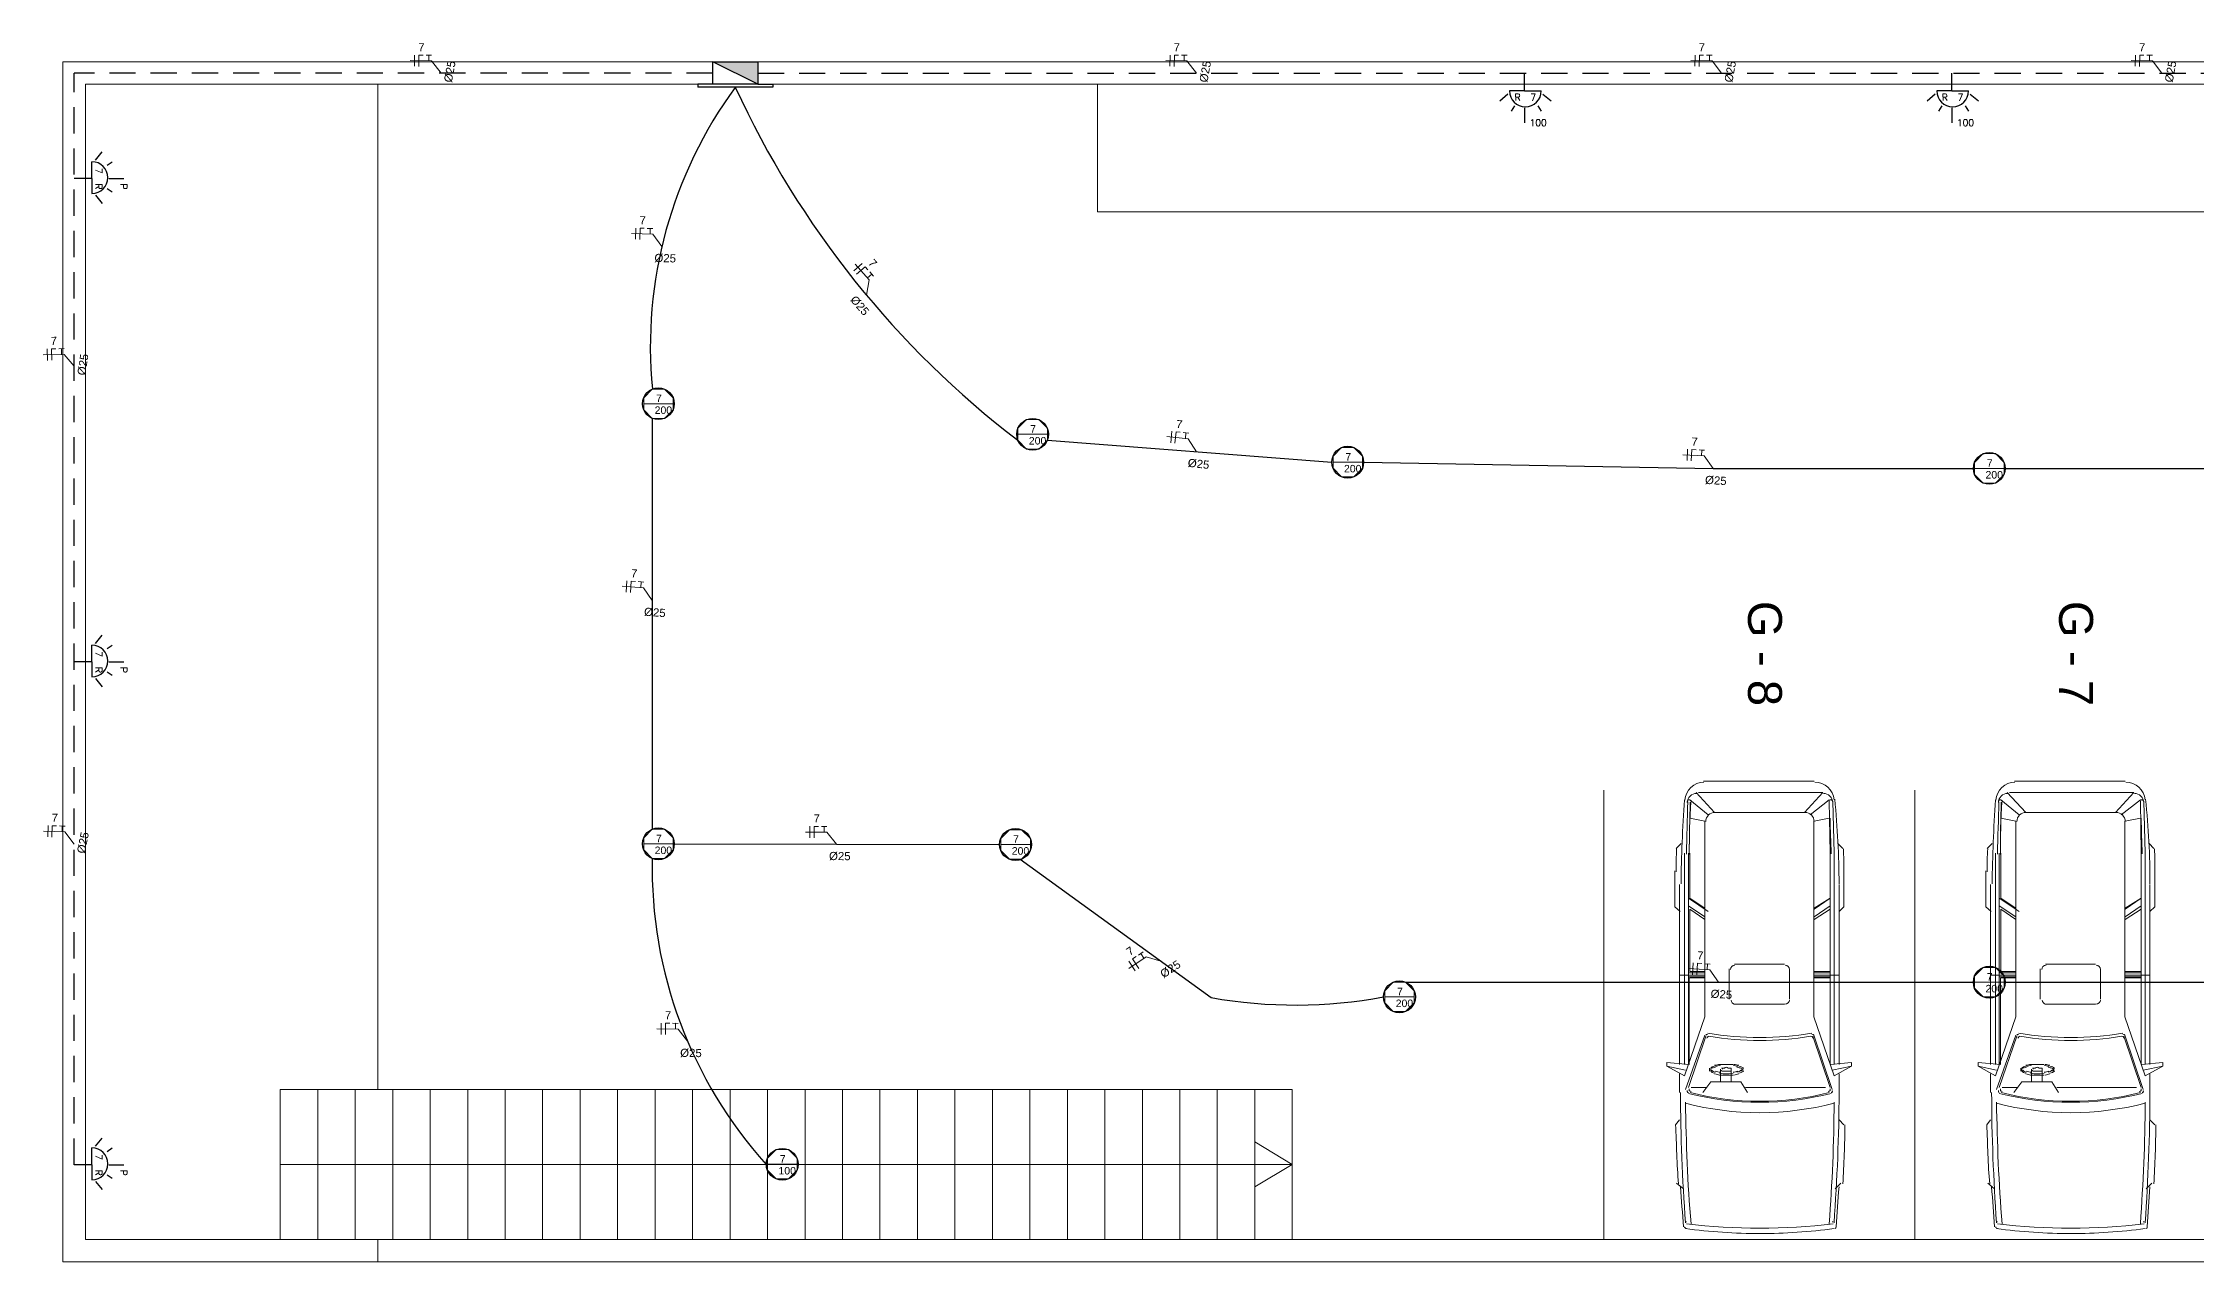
# Model space of a CAD drawing. Header units: millimetres. Extents: x 53 to 176, y -29 to 32.
# Drawn here: x 53.44 to 67.81, y -0.18 to 7.95 of the extents above; entities that cross this region are included whole.
import ezdxf

# ---------------------------------------------------------------- set-up
doc = ezdxf.new("R2010")
doc.units = ezdxf.units.MM
doc.linetypes.add('HIDDEN', pattern=[0.375, 0.25, -0.125])
doc.layers.get('0').update_dxf_attribs({"lineweight": 30})
for name, color, linetype in [('1 - Circuitos', 7, 'Continuous'), ('5 - Identificadores', 7, 'Continuous'), ('7 - Eletroduto', 6, 'Continuous'), ('8 - Pontos de luz', 5, 'Continuous'), ('Estacionamento', 30, 'Continuous'), ('Pontos de iluminação', 5, 'Continuous')]:
    doc.layers.add(name, color=color, linetype=linetype)
doc.layers.add('4 - Edificação', color=8, linetype='Continuous', lineweight=20)
doc.layers.add('6 - Legenda', color=70, linetype='Continuous', lineweight=25)
doc.styles.add('Arial0', font='arial.ttf', dxfattribs={"height": 3.14658})
doc.styles.add('ROMANS', font='ROMANS.SHX')
doc.styles.get("Standard").update_dxf_attribs({"font": 'arial.ttf'})

# ---------------------------------------------------------------- blocks, each defined once
blk = doc.blocks.new('Sensor')
at = {"color": 5, "linetype": 'Continuous', "lineweight": 15, "true_color": 0x000005}
blk.add_lwpolyline([(63.64, -14.157), (63.558, -14.157), (63.501, -14.215), (63.501, -14.295), (63.558, -14.353), (63.64, -14.353), (63.698, -14.295), (63.698, -14.215)], close=True, dxfattribs=at)
blk.add_lwpolyline([(63.698, -14.255), (63.501, -14.255), (63.501, -14.255)], dxfattribs=at)
at = {"layer": '8 - Pontos de luz'}
blk.add_circle((63.599, -14.255), 0.106, dxfattribs=at)
at = {"layer": '5 - Identificadores'}
for tag, p in [('N', (63.583, -14.244)), ('S', (63.574, -14.323))]:
    blk.add_attdef(tag, p, '', height=0.05, dxfattribs=at)

msp = doc.modelspace()

# ---------------------------------------------------------------- hatches: boundary and pattern name
at = {"layer": '7 - Eletroduto'}
h = msp.add_hatch(color=256, dxfattribs=at)
h.dxf.hatch_style = 1
h.paths.add_polyline_path([(58.206, 7.824), (57.906, 7.824), (58.206, 7.674)])

# ---------------------------------------------------------------- linework, layer by layer
at = {"layer": '1 - Circuitos', "color": 5, "linetype": 'Continuous', "lineweight": 15, "true_color": 0x000005}
for points in [[(56.093, 7.749), (56.03, 7.83), (55.888, 7.832)], [(61.132, 7.749), (61.068, 7.83), (60.927, 7.832)], [(64.634, 7.749), (64.571, 7.83), (64.429, 7.832)], [(67.571, 7.749), (67.508, 7.83), (67.366, 7.832)], [(57.567, 6.594), (57.505, 6.675), (57.363, 6.679)], [(58.931, 6.269), (58.949, 6.37), (58.856, 6.476)], [(53.646, 5.795), (53.58, 5.873), (53.439, 5.871)], [(61.132, 5.225), (61.076, 5.311), (60.935, 5.326)], [(64.578, 5.114), (64.519, 5.197), (64.377, 5.205)], [(57.502, 4.234), (57.443, 4.318), (57.302, 4.328)], [(53.646, 2.61), (53.584, 2.692), (53.442, 2.695)], [(58.73, 2.609), (58.667, 2.689), (58.525, 2.69)], [(60.895, 1.829), (60.797, 1.859), (60.68, 1.781)], [(64.615, 1.689), (64.556, 1.772), (64.415, 1.78)], [(57.738, 1.296), (57.675, 1.376), (57.533, 1.378)]]:
    msp.add_lwpolyline(points, dxfattribs=at)
at = {"layer": '1 - Circuitos', "color": 7, "linetype": 'Continuous', "lineweight": 15, "true_color": 0x000007}
for points in [[(55.916, 7.794), (55.917, 7.869), (55.917, 7.869)], [(55.974, 7.869), (55.946, 7.869), (55.945, 7.793)], [(55.993, 7.868), (56.03, 7.868), (56.012, 7.868), (56.012, 7.83)], [(60.955, 7.794), (60.956, 7.869), (60.956, 7.869)], [(61.012, 7.869), (60.985, 7.869), (60.984, 7.793)], [(61.032, 7.868), (61.069, 7.868), (61.051, 7.868), (61.05, 7.83)], [(64.457, 7.794), (64.458, 7.869), (64.458, 7.869)], [(64.515, 7.869), (64.487, 7.869), (64.486, 7.793)], [(64.534, 7.868), (64.571, 7.868), (64.553, 7.868), (64.553, 7.83)], [(67.394, 7.794), (67.395, 7.869), (67.395, 7.869)], [(67.452, 7.869), (67.424, 7.869), (67.423, 7.793)], [(67.471, 7.868), (67.508, 7.868), (67.49, 7.868), (67.49, 7.83)], [(57.391, 6.641), (57.393, 6.716), (57.393, 6.716)], [(57.449, 6.715), (57.421, 6.716), (57.419, 6.64)], [(57.468, 6.714), (57.506, 6.713), (57.488, 6.714), (57.487, 6.676)], [(58.846, 6.43), (58.903, 6.48), (58.903, 6.48)], [(58.94, 6.437), (58.922, 6.458), (58.865, 6.409)], [(58.953, 6.423), (58.977, 6.395), (58.966, 6.408), (58.937, 6.383)], [(53.468, 5.834), (53.467, 5.91), (53.467, 5.91)], [(53.523, 5.911), (53.495, 5.91), (53.497, 5.835)], [(53.543, 5.911), (53.58, 5.912), (53.562, 5.911), (53.562, 5.873)], [(60.96, 5.285), (60.968, 5.361), (60.968, 5.361)], [(61.024, 5.355), (60.996, 5.358), (60.988, 5.282)], [(61.043, 5.353), (61.08, 5.349), (61.062, 5.351), (61.058, 5.313)], [(64.404, 5.166), (64.408, 5.242), (64.408, 5.242)], [(64.465, 5.238), (64.437, 5.24), (64.432, 5.165)], [(64.484, 5.237), (64.521, 5.235), (64.503, 5.236), (64.501, 5.198)], [(57.328, 4.288), (57.333, 4.364), (57.333, 4.364)], [(57.39, 4.36), (57.362, 4.362), (57.357, 4.286)], [(57.409, 4.359), (57.446, 4.356), (57.428, 4.357), (57.425, 4.319)], [(53.47, 2.657), (53.472, 2.733), (53.472, 2.733)], [(53.528, 2.731), (53.5, 2.732), (53.498, 2.656)], [(53.548, 2.731), (53.585, 2.73), (53.567, 2.73), (53.566, 2.692)], [(58.553, 2.652), (58.554, 2.728), (58.554, 2.728)], [(58.61, 2.727), (58.583, 2.727), (58.582, 2.652)], [(58.63, 2.727), (58.667, 2.727), (58.649, 2.727), (58.649, 2.689)], [(60.745, 1.87), (60.776, 1.891), (60.761, 1.881), (60.782, 1.849)], [(60.724, 1.765), (60.682, 1.828), (60.682, 1.828)], [(60.729, 1.86), (60.706, 1.844), (60.748, 1.781)], [(64.441, 1.741), (64.445, 1.817), (64.445, 1.817)], [(64.502, 1.813), (64.474, 1.815), (64.47, 1.74)], [(64.521, 1.812), (64.558, 1.81), (64.54, 1.811), (64.538, 1.773)], [(57.561, 1.34), (57.562, 1.416), (57.562, 1.416)], [(57.619, 1.415), (57.591, 1.416), (57.59, 1.34)], [(57.638, 1.415), (57.675, 1.414), (57.657, 1.415), (57.657, 1.376)]]:
    msp.add_lwpolyline(points, dxfattribs=at)
at = {"layer": '4 - Edificação', "color": 252}
for p, q in [((55.671, 7.674), (53.721, 7.674)), ((53.721, -0.026), (53.721, 7.674)), ((69.021, 7.674), (53.721, 7.674)), ((66.171, 7.674), (53.721, 7.674)), ((77.571, 7.674), (57.621, 7.674)), ((80.421, 7.674), (60.471, 7.674)), ((53.721, -0.026), (55.021, -0.026))]:
    msp.add_line(p, q, dxfattribs=at)
at = {"layer": '4 - Edificação'}
for p, q in [((55.671, 7.674), (60.471, 7.674)), ((55.671, 7.674), (55.671, 0.974)), ((60.471, 6.824), (60.471, 7.674)), ((60.471, 6.824), (80.421, 6.824)), ((61.771, 0.974), (55.021, 0.974)), ((55.021, 0.974), (55.021, -0.026)), ((55.271, 0.974), (55.271, -0.026)), ((55.521, 0.974), (55.521, -0.026)), ((55.771, 0.974), (55.771, -0.026)), ((56.021, 0.974), (56.021, -0.026)), ((56.271, 0.974), (56.271, -0.026)), ((56.521, 0.974), (56.521, -0.026)), ((56.771, 0.974), (56.771, -0.026)), ((57.021, 0.974), (57.021, -0.026)), ((57.271, 0.974), (57.271, -0.026)), ((57.521, 0.974), (57.521, -0.026)), ((57.771, 0.974), (57.771, -0.026)), ((58.021, 0.974), (58.021, -0.026)), ((58.271, 0.974), (58.271, -0.026)), ((58.521, 0.974), (58.521, -0.026)), ((58.771, 0.974), (58.771, -0.026)), ((59.021, 0.974), (59.021, -0.026)), ((59.271, 0.974), (59.271, -0.026)), ((59.521, 0.974), (59.521, -0.026)), ((59.771, 0.974), (59.771, -0.026)), ((60.021, 0.974), (60.021, -0.026)), ((60.271, 0.974), (60.271, -0.026)), ((60.521, 0.974), (60.521, -0.026)), ((60.771, 0.974), (60.771, -0.026)), ((61.021, 0.974), (61.021, -0.026)), ((61.271, 0.974), (61.271, -0.026)), ((61.521, 0.974), (61.521, -0.026)), ((61.771, -0.026), (61.771, 0.974)), ((61.771, 0.474), (61.521, 0.624)), ((61.771, 0.474), (55.021, 0.474)), ((61.771, 0.474), (61.521, 0.324)), ((55.021, -0.026), (80.421, -0.026)), ((55.671, -0.176), (55.671, -0.026)), ((55.671, -0.176), (80.421, -0.176))]:
    msp.add_line(p, q, dxfattribs=at)
at = {"layer": '4 - Edificação', "color": 252}
msp.add_lwpolyline([(53.571, -0.176), (80.571, -0.176), (80.571, 7.824), (53.571, 7.824)], close=True, dxfattribs=at)
at = {"layer": '6 - Legenda', "color": 0}
for p, q in [((63.321, 7.63), (63.221, 7.63)), ((63.321, 7.63), (63.321, 7.674)), ((63.321, 7.63), (63.321, 7.674)), ((63.321, 7.63), (63.432, 7.63)), ((66.171, 7.63), (66.071, 7.63)), ((66.171, 7.63), (66.171, 7.674)), ((66.171, 7.63), (66.282, 7.63)), ((63.209, 7.608), (63.155, 7.562)), ((63.254, 7.53), (63.232, 7.496)), ((63.321, 7.518), (63.321, 7.418)), ((63.41, 7.53), (63.432, 7.496)), ((63.443, 7.608), (63.499, 7.563)), ((66.059, 7.608), (66.005, 7.562)), ((66.104, 7.53), (66.082, 7.496)), ((66.171, 7.518), (66.171, 7.418)), ((66.26, 7.53), (66.282, 7.496)), ((66.293, 7.608), (66.349, 7.563)), ((53.788, 7.169), (53.832, 7.224)), ((53.765, 7.046), (53.721, 7.046)), ((53.765, 7.046), (53.765, 7.157)), ((53.765, 7.046), (53.765, 6.946)), ((53.866, 7.135), (53.899, 7.157)), ((53.877, 7.046), (53.977, 7.046)), ((53.788, 6.935), (53.833, 6.88)), ((53.866, 6.979), (53.899, 6.957)), ((53.765, 3.824), (53.765, 3.936)), ((53.788, 3.947), (53.832, 4.003)), ((53.866, 3.913), (53.899, 3.936)), ((53.765, 3.824), (53.721, 3.824)), ((53.765, 3.824), (53.765, 3.724)), ((53.866, 3.758), (53.899, 3.735)), ((53.877, 3.824), (53.977, 3.824)), ((53.788, 3.713), (53.833, 3.658)), ((53.765, 0.472), (53.765, 0.584)), ((53.788, 0.595), (53.832, 0.65)), ((53.866, 0.561), (53.899, 0.584)), ((53.765, 0.472), (53.721, 0.472)), ((53.765, 0.472), (53.765, 0.372)), ((53.877, 0.472), (53.977, 0.472)), ((53.788, 0.361), (53.833, 0.306)), ((53.866, 0.405), (53.899, 0.383))]:
    msp.add_line(p, q, dxfattribs=at)
for centre, start, end in [((63.326, 7.63), 180, 0), ((66.176, 7.63), 180, 0), ((53.765, 7.052), 270, 90), ((53.765, 3.83), 270, 90), ((53.765, 0.478), 270, 90)]:
    msp.add_arc(centre, 0.106, start, end, dxfattribs=at)
at = {"layer": '7 - Eletroduto'}
for p, q in [((57.906, 7.674), (57.906, 7.824)), ((57.906, 7.824), (58.206, 7.824)), ((58.206, 7.674), (57.906, 7.824)), ((58.206, 7.824), (58.206, 7.674)), ((57.906, 7.674), (57.806, 7.674)), ((57.806, 7.674), (57.806, 7.654)), ((58.306, 7.654), (57.806, 7.654)), ((58.206, 7.674), (57.906, 7.674)), ((58.206, 7.674), (58.306, 7.674)), ((58.306, 7.674), (58.306, 7.654)), ((57.502, 5.447), (57.502, 2.709)), ((60.138, 5.302), (62.035, 5.155)), ((62.248, 5.156), (64.578, 5.114)), ((64.578, 5.114), (66.314, 5.114)), ((57.642, 2.611), (59.819, 2.607))]:
    msp.add_line(p, q, dxfattribs=at)
at = {"layer": '7 - Eletroduto', "linetype": 'HIDDEN', "ltscale": 0.7}
for p, q in [((53.646, 0.472), (53.646, 7.749)), ((57.906, 7.749), (53.646, 7.749)), ((58.206, 7.749), (77.571, 7.749)), ((63.321, 7.674), (63.321, 7.749)), ((66.171, 7.674), (66.171, 7.749)), ((53.721, 7.046), (53.646, 7.046)), ((53.721, 3.824), (53.646, 3.824)), ((53.721, 0.472), (53.646, 0.472))]:
    msp.add_line(p, q, dxfattribs=at)
at = {"layer": '7 - Eletroduto'}
for points in [[(66.527, 5.114), (70.314, 5.114)], [(62.527, 1.689), (66.314, 1.689)], [(66.527, 1.689), (70.314, 1.689)]]:
    msp.add_lwpolyline(points, dxfattribs=at)
msp.add_lwpolyline([(59.957, 2.509), (61.23, 1.586, 0.090406), (62.38, 1.591, -1.615762)], format="xyb", dxfattribs=at)
for centre, radius, start, end in [((60.409, 5.925), 2.92, 143.6933, 185.5417), ((63.73, 10.268), 6.247, 204.7297, 232.6515), ((60.457, 2.454), 2.956, 178.8692, 222.0619)]:
    msp.add_arc(centre, radius, start, end, dxfattribs=at)
at = {"layer": 'Estacionamento', "linetype": 'Continuous', "lineweight": 20}
for points in [[(65.252, 3.028), (64.513, 3.028), (64.513, 3.028)], [(67.327, 3.028), (66.588, 3.028), (66.588, 3.028)], [(64.546, 2.804), (64.422, 2.905), (64.422, 2.905)], [(64.588, 2.821), (64.465, 2.954), (64.465, 2.954)], [(65.311, 2.954), (64.481, 2.954), (64.481, 2.954)], [(65.188, 2.821), (65.311, 2.954), (65.311, 2.954)], [(65.226, 2.804), (65.353, 2.905), (65.353, 2.905)], [(65.359, 2.548), (65.353, 2.895), (65.353, 2.895)], [(65.385, 2.548), (65.376, 2.895), (65.376, 2.895)], [(66.62, 2.804), (66.497, 2.905), (66.497, 2.905)], [(66.663, 2.821), (66.539, 2.954), (66.539, 2.954)], [(67.385, 2.954), (66.556, 2.954), (66.556, 2.954)], [(67.262, 2.821), (67.385, 2.954), (67.385, 2.954)], [(67.301, 2.804), (67.428, 2.905), (67.428, 2.905)], [(67.434, 2.548), (67.428, 2.895), (67.428, 2.895)], [(67.46, 2.548), (67.45, 2.895), (67.45, 2.895)], [(64.523, 2.762), (64.422, 2.782), (64.422, 2.782)], [(65.188, 2.821), (64.588, 2.821), (64.588, 2.821)], [(65.252, 2.762), (65.353, 2.782), (65.353, 2.782)], [(66.598, 2.762), (66.497, 2.782), (66.497, 2.782)], [(67.262, 2.821), (66.663, 2.821), (66.663, 2.821)], [(67.327, 2.762), (67.428, 2.782), (67.428, 2.782)], [(64.364, 2.613), (64.332, 2.581), (64.332, 2.581)], [(65.444, 2.581), (65.411, 2.613), (65.411, 2.613)], [(66.439, 2.613), (66.406, 2.581), (66.406, 2.581)], [(67.518, 2.581), (67.486, 2.613), (67.486, 2.613)], [(64.422, 2.25), (64.422, 2.548), (64.422, 2.548)], [(65.359, 2.25), (65.359, 2.548), (65.359, 2.548)], [(66.497, 2.25), (66.497, 2.548), (66.497, 2.548)], [(67.434, 2.25), (67.434, 2.548), (67.434, 2.548)], [(64.358, 2.159), (64.322, 2.192), (64.322, 2.432)], [(65.45, 2.432), (65.45, 2.192), (65.418, 2.159)], [(66.432, 2.159), (66.397, 2.192), (66.397, 2.432)], [(67.525, 2.432), (67.525, 2.192), (67.492, 2.159)], [(64.546, 2.159), (64.413, 2.25), (64.413, 2.25)], [(64.523, 2.124), (64.413, 2.198), (64.413, 2.198)], [(64.523, 2.182), (64.422, 2.25), (64.422, 2.25)], [(64.523, 2.107), (64.422, 2.176), (64.422, 2.176)], [(64.422, 1.761), (64.422, 2.176), (64.422, 2.176)], [(65.252, 2.182), (65.359, 2.25), (65.359, 2.25)], [(65.252, 2.176), (65.359, 2.25), (65.359, 2.25)], [(65.252, 2.124), (65.359, 2.198), (65.359, 2.198)], [(65.252, 2.107), (65.359, 2.176), (65.359, 2.176)], [(65.359, 1.761), (65.359, 2.176), (65.359, 2.176)], [(66.62, 2.159), (66.487, 2.25), (66.487, 2.25)], [(66.598, 2.124), (66.487, 2.198), (66.487, 2.198)], [(66.598, 2.182), (66.497, 2.25), (66.497, 2.25)], [(66.598, 2.107), (66.497, 2.176), (66.497, 2.176)], [(66.497, 1.761), (66.497, 2.176), (66.497, 2.176)], [(67.327, 2.182), (67.434, 2.25), (67.434, 2.25)], [(67.327, 2.176), (67.434, 2.25), (67.434, 2.25)], [(67.327, 2.124), (67.434, 2.198), (67.434, 2.198)], [(67.327, 2.107), (67.434, 2.176), (67.434, 2.176)], [(67.434, 1.761), (67.434, 2.176), (67.434, 2.176)], [(64.523, 1.735), (64.358, 1.735), (64.358, 1.735)], [(64.523, 1.751), (64.413, 1.751), (64.413, 1.751)], [(64.523, 1.725), (64.413, 1.725), (64.413, 1.725)], [(64.523, 1.761), (64.422, 1.761), (64.422, 1.761)], [(64.721, 1.809), (64.886, 1.809), (64.886, 1.809)], [(65.055, 1.809), (64.886, 1.809), (64.886, 1.809)], [(65.252, 1.761), (65.359, 1.761), (65.359, 1.761)], [(65.252, 1.751), (65.359, 1.751), (65.359, 1.751)], [(65.252, 1.735), (65.418, 1.735), (65.418, 1.735)], [(65.252, 1.725), (65.359, 1.725), (65.359, 1.725)], [(66.598, 1.735), (66.432, 1.735), (66.432, 1.735)], [(66.598, 1.751), (66.487, 1.751), (66.487, 1.751)], [(66.598, 1.725), (66.487, 1.725), (66.487, 1.725)], [(66.598, 1.761), (66.497, 1.761), (66.497, 1.761)], [(66.795, 1.809), (66.961, 1.809), (66.961, 1.809)], [(67.129, 1.809), (66.961, 1.809), (66.961, 1.809)], [(67.327, 1.761), (67.434, 1.761), (67.434, 1.761)], [(67.327, 1.751), (67.434, 1.751), (67.434, 1.751)], [(67.327, 1.735), (67.492, 1.735), (67.492, 1.735)], [(67.327, 1.725), (67.434, 1.725), (67.434, 1.725)], [(64.523, 1.718), (64.422, 1.718), (64.422, 1.718)], [(65.252, 1.718), (65.359, 1.718), (65.359, 1.718)], [(66.598, 1.718), (66.497, 1.718), (66.497, 1.718)], [(67.327, 1.718), (67.434, 1.718), (67.434, 1.718)]]:
    msp.add_lwpolyline(points, dxfattribs=at)
at = {"layer": 'Estacionamento', "linetype": 'Continuous', "lineweight": 9}
for points in [[(65.923, -0.026), (63.849, -0.026), (63.849, 2.97)], [(67.998, -0.026), (65.923, -0.026), (65.923, 2.97)], [(64.523, 1.459), (64.523, 2.762), (64.523, 2.762)], [(65.249, 1.459), (65.249, 2.762), (65.249, 2.762)], [(66.598, 1.459), (66.598, 2.762), (66.598, 2.762)], [(67.324, 1.459), (67.324, 2.762), (67.324, 2.762)], [(64.387, 1.141), (64.387, 2.548), (64.387, 2.548)], [(64.413, 1.141), (64.413, 2.548), (64.413, 2.548)], [(65.359, 1.141), (65.359, 2.548), (65.359, 2.548)], [(65.385, 1.141), (65.385, 2.548), (65.385, 2.548)], [(66.462, 1.141), (66.462, 2.548), (66.462, 2.548)], [(66.487, 1.141), (66.487, 2.548), (66.487, 2.548)], [(67.434, 1.141), (67.434, 2.548), (67.434, 2.548)], [(67.46, 1.141), (67.46, 2.548), (67.46, 2.548)], [(64.354, 1.141), (64.354, 2.341), (64.354, 2.341)], [(65.418, 1.141), (65.418, 2.341), (65.418, 2.341)], [(66.429, 1.141), (66.429, 2.341), (66.429, 2.341)], [(67.492, 1.141), (67.492, 2.341), (67.492, 2.341)], [(64.413, 1.141), (64.413, 2.198), (64.413, 2.198)], [(66.487, 1.141), (66.487, 2.198), (66.487, 2.198)], [(64.685, 1.576), (64.685, 1.777), (64.685, 1.777)], [(65.087, 1.576), (65.087, 1.777), (65.087, 1.777)], [(66.76, 1.576), (66.76, 1.777), (66.76, 1.777)], [(67.162, 1.576), (67.162, 1.777), (67.162, 1.777)], [(64.419, 1.141), (64.419, 1.718), (64.419, 1.718)], [(65.359, 1.141), (65.359, 1.718), (65.359, 1.718)], [(66.494, 1.141), (66.494, 1.718), (66.494, 1.718)], [(67.434, 1.141), (67.434, 1.718), (67.434, 1.718)], [(64.387, 1.064), (64.523, 1.459), (64.523, 1.459)], [(64.717, 1.543), (64.886, 1.543), (64.886, 1.543)], [(65.055, 1.543), (64.886, 1.543), (64.886, 1.543)], [(65.385, 1.064), (65.249, 1.459), (65.249, 1.459)], [(66.462, 1.064), (66.598, 1.459), (66.598, 1.459)], [(66.792, 1.543), (66.961, 1.543), (66.961, 1.543)], [(67.129, 1.543), (66.961, 1.543), (66.961, 1.543)], [(67.46, 1.064), (67.324, 1.459), (67.324, 1.459)], [(64.393, 0.973), (64.523, 1.336), (64.523, 1.336)], [(64.413, 0.986), (64.529, 1.329), (64.529, 1.329)], [(65.359, 0.986), (65.243, 1.329), (65.243, 1.329)], [(65.372, 0.973), (65.249, 1.336), (65.249, 1.336)], [(66.468, 0.973), (66.598, 1.336), (66.598, 1.336)], [(66.487, 0.986), (66.604, 1.329), (66.604, 1.329)], [(67.434, 0.986), (67.317, 1.329), (67.317, 1.329)], [(67.447, 0.973), (67.324, 1.336), (67.324, 1.336)], [(64.27, 1.128), (64.27, 1.154), (64.419, 1.141)], [(65.502, 1.128), (65.502, 1.154), (65.359, 1.141)], [(66.345, 1.128), (66.345, 1.154), (66.494, 1.141)], [(67.577, 1.128), (67.577, 1.154), (67.434, 1.141)], [(64.387, 1.064), (64.27, 1.128), (64.393, 1.103)], [(64.354, 0.953), (64.354, 1.077), (64.354, 1.077)], [(64.51, 0.953), (64.562, 1.025), (64.659, 1.025)], [(64.627, 1.083), (64.627, 1.109), (64.627, 1.109)], [(64.627, 1.025), (64.627, 1.077), (64.627, 1.077)], [(64.64, 1.109), (64.64, 1.116), (64.64, 1.116)], [(64.808, 0.953), (64.763, 1.025), (64.659, 1.025)], [(64.698, 1.109), (64.698, 1.116), (64.698, 1.116)], [(64.698, 1.083), (64.698, 1.109), (64.698, 1.109)], [(64.698, 1.025), (64.698, 1.077), (64.698, 1.077)], [(65.385, 1.064), (65.502, 1.128), (65.372, 1.103)], [(65.418, 0.953), (65.418, 1.077), (65.418, 1.077)], [(66.462, 1.064), (66.345, 1.128), (66.468, 1.103)], [(66.429, 0.953), (66.429, 1.077), (66.429, 1.077)], [(66.585, 0.953), (66.637, 1.025), (66.734, 1.025)], [(66.701, 1.083), (66.701, 1.109), (66.701, 1.109)], [(66.701, 1.025), (66.701, 1.077), (66.701, 1.077)], [(66.714, 1.109), (66.714, 1.116), (66.714, 1.116)], [(66.883, 0.953), (66.838, 1.025), (66.734, 1.025)], [(66.773, 1.109), (66.773, 1.116), (66.773, 1.116)], [(66.773, 1.083), (66.773, 1.109), (66.773, 1.109)], [(66.773, 1.025), (66.773, 1.077), (66.773, 1.077)], [(67.46, 1.064), (67.577, 1.128), (67.447, 1.103)], [(67.492, 0.953), (67.492, 1.077), (67.492, 1.077)], [(64.432, 0.986), (64.536, 0.986), (64.536, 0.986)], [(64.795, 0.986), (65.327, 0.986), (65.327, 0.986)], [(66.507, 0.986), (66.611, 0.986), (66.611, 0.986)], [(66.87, 0.986), (67.402, 0.986), (67.402, 0.986)], [(64.354, 0.772), (64.328, 0.739), (64.328, 0.739)], [(65.45, 0.739), (65.418, 0.772), (65.418, 0.772)], [(66.429, 0.772), (66.403, 0.739), (66.403, 0.739)], [(67.525, 0.739), (67.492, 0.772), (67.492, 0.772)], [(64.38, 0.312), (64.335, 0.35), (64.335, 0.35)], [(65.431, 0.35), (65.392, 0.312), (65.392, 0.312)], [(66.455, 0.312), (66.41, 0.35), (66.41, 0.35)], [(67.505, 0.35), (67.467, 0.312), (67.467, 0.312)], [(64.393, 0.091), (64.4, 0.091), (64.4, 0.091)], [(65.372, 0.091), (65.379, 0.091), (65.379, 0.091)], [(66.468, 0.091), (66.475, 0.091), (66.475, 0.091)], [(67.447, 0.091), (67.454, 0.091), (67.454, 0.091)]]:
    msp.add_lwpolyline(points, dxfattribs=at)
at = {"layer": 'Estacionamento', "linetype": 'Continuous', "lineweight": 20}
for points in [[(64.516, 3.022), (64.452, 3.022), (64.393, 2.97), (64.39, 2.902)], [(65.385, 2.905), (65.379, 2.97), (65.324, 3.022), (65.256, 3.022)], [(66.591, 3.022), (66.526, 3.022), (66.468, 2.97), (66.465, 2.902)], [(67.46, 2.905), (67.454, 2.97), (67.398, 3.022), (67.33, 3.022)], [(64.387, 2.905), (64.374, 2.717), (64.367, 2.529), (64.364, 2.344)], [(64.409, 2.892), (64.406, 2.775), (64.403, 2.659), (64.4, 2.542)], [(64.468, 2.947), (64.435, 2.947), (64.406, 2.921), (64.406, 2.886)], [(64.429, 2.892), (64.422, 2.775), (64.419, 2.659), (64.419, 2.539)], [(64.426, 2.889), (64.422, 2.775), (64.419, 2.662), (64.419, 2.545)], [(65.376, 2.886), (65.376, 2.921), (65.346, 2.947), (65.314, 2.947)], [(65.418, 2.344), (65.418, 2.532), (65.408, 2.72), (65.389, 2.908)], [(66.462, 2.905), (66.449, 2.717), (66.442, 2.529), (66.439, 2.344)], [(66.484, 2.892), (66.481, 2.775), (66.478, 2.659), (66.475, 2.542)], [(66.543, 2.947), (66.51, 2.947), (66.481, 2.921), (66.481, 2.886)], [(66.504, 2.892), (66.497, 2.775), (66.494, 2.659), (66.494, 2.539)], [(66.5, 2.889), (66.497, 2.775), (66.494, 2.662), (66.494, 2.545)], [(67.45, 2.886), (67.45, 2.921), (67.421, 2.947), (67.389, 2.947)], [(67.492, 2.344), (67.492, 2.532), (67.483, 2.72), (67.463, 2.908)], [(64.591, 2.821), (64.559, 2.821), (64.529, 2.795), (64.529, 2.759)], [(64.591, 2.821), (64.559, 2.821), (64.529, 2.795), (64.529, 2.759)], [(65.252, 2.759), (65.252, 2.795), (65.223, 2.821), (65.191, 2.821)], [(65.366, 2.545), (65.363, 2.623), (65.359, 2.701), (65.359, 2.782)], [(66.666, 2.821), (66.633, 2.821), (66.604, 2.795), (66.604, 2.759)], [(66.666, 2.821), (66.633, 2.821), (66.604, 2.795), (66.604, 2.759)], [(67.327, 2.759), (67.327, 2.795), (67.298, 2.821), (67.266, 2.821)], [(67.441, 2.545), (67.437, 2.623), (67.434, 2.701), (67.434, 2.782)], [(64.335, 2.578), (64.332, 2.529), (64.332, 2.477), (64.332, 2.425)], [(65.45, 2.425), (65.45, 2.477), (65.45, 2.529), (65.447, 2.578)], [(66.41, 2.578), (66.406, 2.529), (66.406, 2.477), (66.406, 2.425)], [(67.525, 2.425), (67.525, 2.477), (67.525, 2.529), (67.522, 2.578)], [(64.724, 1.803), (64.708, 1.803), (64.695, 1.787), (64.695, 1.774)], [(65.087, 1.774), (65.087, 1.787), (65.074, 1.803), (65.058, 1.803)], [(66.799, 1.803), (66.783, 1.803), (66.77, 1.787), (66.77, 1.774)], [(67.162, 1.774), (67.162, 1.787), (67.149, 1.803), (67.133, 1.803)]]:
    msp.add_open_spline(points, degree=3, dxfattribs=at)
for points in [[(64.429, 2.899), (64.426, 2.905), (64.419, 2.905), (64.416, 2.905), (64.416, 2.905), (64.409, 2.902), (64.406, 2.899), (64.406, 2.892)], [(65.376, 2.892), (65.376, 2.899), (65.372, 2.902), (65.366, 2.905), (65.366, 2.905), (65.363, 2.905), (65.356, 2.905), (65.353, 2.899)], [(66.504, 2.899), (66.5, 2.905), (66.494, 2.905), (66.491, 2.905), (66.491, 2.905), (66.484, 2.902), (66.481, 2.899), (66.481, 2.892)], [(67.45, 2.892), (67.45, 2.899), (67.447, 2.902), (67.441, 2.905), (67.441, 2.905), (67.437, 2.905), (67.431, 2.905), (67.428, 2.899)]]:
    msp.add_open_spline(points, degree=3, knots=[0, 0, 0, 0, 0.125, 0.125, 0.125, 0.125001, 1, 1, 1, 1], dxfattribs=at)
at = {"layer": 'Estacionamento', "linetype": 'Continuous', "lineweight": 9}
for points in [[(64.698, 1.569), (64.698, 1.556), (64.711, 1.543), (64.724, 1.543)], [(65.055, 1.543), (65.074, 1.543), (65.087, 1.556), (65.087, 1.569)], [(66.773, 1.569), (66.773, 1.556), (66.786, 1.543), (66.799, 1.543)], [(67.129, 1.543), (67.149, 1.543), (67.162, 1.556), (67.162, 1.569)], [(64.542, 1.342), (64.536, 1.342), (64.529, 1.342), (64.529, 1.336)], [(64.549, 1.329), (64.542, 1.329), (64.542, 1.323), (64.536, 1.316)], [(64.542, 1.349), (64.769, 1.31), (65.009, 1.31), (65.236, 1.349)], [(64.549, 1.329), (64.776, 1.291), (65.003, 1.291), (65.23, 1.329)], [(65.243, 1.316), (65.243, 1.323), (65.236, 1.329), (65.23, 1.329)], [(65.249, 1.336), (65.249, 1.342), (65.243, 1.342), (65.236, 1.342)], [(66.617, 1.342), (66.611, 1.342), (66.604, 1.342), (66.604, 1.336)], [(66.624, 1.329), (66.617, 1.329), (66.617, 1.323), (66.611, 1.316)], [(66.617, 1.349), (66.844, 1.31), (67.084, 1.31), (67.311, 1.349)], [(66.624, 1.329), (66.851, 1.291), (67.078, 1.291), (67.304, 1.329)], [(67.317, 1.316), (67.317, 1.323), (67.311, 1.329), (67.304, 1.329)], [(67.324, 1.336), (67.324, 1.342), (67.317, 1.342), (67.311, 1.342)], [(64.555, 1.116), (64.555, 1.116), (64.555, 1.109), (64.555, 1.109)], [(64.555, 1.109), (64.555, 1.103), (64.555, 1.103), (64.555, 1.096)], [(64.588, 1.128), (64.575, 1.128), (64.568, 1.122), (64.562, 1.116)], [(64.568, 1.116), (64.562, 1.116), (64.562, 1.109), (64.562, 1.109)], [(64.562, 1.109), (64.562, 1.103), (64.562, 1.096), (64.568, 1.096)], [(64.562, 1.096), (64.568, 1.09), (64.575, 1.083), (64.588, 1.083)], [(64.594, 1.122), (64.581, 1.122), (64.575, 1.116), (64.568, 1.116)], [(64.568, 1.103), (64.575, 1.096), (64.581, 1.09), (64.594, 1.09)], [(64.62, 1.141), (64.614, 1.141), (64.601, 1.135), (64.588, 1.135)], [(64.588, 1.077), (64.601, 1.077), (64.614, 1.07), (64.62, 1.07)], [(64.627, 1.135), (64.614, 1.135), (64.607, 1.128), (64.594, 1.128)], [(64.594, 1.096), (64.607, 1.09), (64.614, 1.09), (64.627, 1.09)], [(64.666, 1.141), (64.653, 1.141), (64.633, 1.141), (64.62, 1.141)], [(64.666, 1.141), (64.653, 1.141), (64.64, 1.141), (64.62, 1.141)], [(64.62, 1.083), (64.64, 1.077), (64.653, 1.077), (64.666, 1.077)], [(64.62, 1.07), (64.633, 1.07), (64.653, 1.07), (64.666, 1.07)], [(64.64, 1.116), (64.64, 1.116), (64.633, 1.116), (64.633, 1.116)], [(64.633, 1.103), (64.633, 1.096), (64.64, 1.096), (64.64, 1.096)], [(64.653, 1.116), (64.646, 1.116), (64.646, 1.116), (64.64, 1.116)], [(64.64, 1.096), (64.646, 1.096), (64.646, 1.096), (64.653, 1.096)], [(64.666, 1.122), (64.659, 1.122), (64.659, 1.122), (64.653, 1.116)], [(64.653, 1.096), (64.659, 1.096), (64.659, 1.096), (64.666, 1.096)], [(64.711, 1.141), (64.698, 1.141), (64.679, 1.141), (64.666, 1.141)], [(64.711, 1.141), (64.692, 1.141), (64.679, 1.141), (64.666, 1.141)], [(64.679, 1.116), (64.672, 1.122), (64.672, 1.122), (64.666, 1.122)], [(64.666, 1.096), (64.672, 1.096), (64.672, 1.096), (64.679, 1.096)], [(64.666, 1.077), (64.679, 1.077), (64.692, 1.077), (64.711, 1.083)], [(64.666, 1.07), (64.679, 1.07), (64.698, 1.07), (64.711, 1.07)], [(64.692, 1.116), (64.692, 1.116), (64.685, 1.116), (64.679, 1.116)], [(64.679, 1.096), (64.685, 1.096), (64.692, 1.096), (64.692, 1.096)], [(64.698, 1.116), (64.698, 1.116), (64.698, 1.116), (64.692, 1.116)], [(64.692, 1.096), (64.698, 1.096), (64.698, 1.096), (64.698, 1.103)], [(64.743, 1.128), (64.73, 1.128), (64.724, 1.135), (64.711, 1.135)], [(64.711, 1.09), (64.724, 1.09), (64.73, 1.09), (64.743, 1.096)], [(64.75, 1.135), (64.737, 1.135), (64.73, 1.141), (64.717, 1.141)], [(64.717, 1.07), (64.73, 1.07), (64.737, 1.077), (64.75, 1.077)], [(64.763, 1.116), (64.756, 1.116), (64.75, 1.122), (64.737, 1.122)], [(64.737, 1.09), (64.75, 1.09), (64.756, 1.096), (64.763, 1.103)], [(64.782, 1.116), (64.769, 1.122), (64.763, 1.128), (64.75, 1.128)], [(64.75, 1.083), (64.763, 1.083), (64.769, 1.09), (64.782, 1.096)], [(64.769, 1.109), (64.769, 1.109), (64.769, 1.116), (64.763, 1.116)], [(64.763, 1.096), (64.769, 1.096), (64.769, 1.103), (64.769, 1.109)], [(64.776, 1.109), (64.776, 1.109), (64.776, 1.116), (64.776, 1.116)], [(64.776, 1.096), (64.776, 1.103), (64.776, 1.103), (64.776, 1.109)], [(66.63, 1.116), (66.63, 1.116), (66.63, 1.109), (66.63, 1.109)], [(66.63, 1.109), (66.63, 1.103), (66.63, 1.103), (66.63, 1.096)], [(66.663, 1.128), (66.65, 1.128), (66.643, 1.122), (66.637, 1.116)], [(66.643, 1.116), (66.637, 1.116), (66.637, 1.109), (66.637, 1.109)], [(66.637, 1.109), (66.637, 1.103), (66.637, 1.096), (66.643, 1.096)], [(66.637, 1.096), (66.643, 1.09), (66.65, 1.083), (66.663, 1.083)], [(66.669, 1.122), (66.656, 1.122), (66.65, 1.116), (66.643, 1.116)], [(66.643, 1.103), (66.65, 1.096), (66.656, 1.09), (66.669, 1.09)], [(66.695, 1.141), (66.688, 1.141), (66.676, 1.135), (66.663, 1.135)], [(66.663, 1.077), (66.676, 1.077), (66.688, 1.07), (66.695, 1.07)], [(66.701, 1.135), (66.688, 1.135), (66.682, 1.128), (66.669, 1.128)], [(66.669, 1.096), (66.682, 1.09), (66.688, 1.09), (66.701, 1.09)], [(66.74, 1.141), (66.727, 1.141), (66.708, 1.141), (66.695, 1.141)], [(66.74, 1.141), (66.727, 1.141), (66.714, 1.141), (66.695, 1.141)], [(66.695, 1.083), (66.714, 1.077), (66.727, 1.077), (66.74, 1.077)], [(66.695, 1.07), (66.708, 1.07), (66.727, 1.07), (66.74, 1.07)], [(66.714, 1.116), (66.714, 1.116), (66.708, 1.116), (66.708, 1.116)], [(66.708, 1.103), (66.708, 1.096), (66.714, 1.096), (66.714, 1.096)], [(66.727, 1.116), (66.721, 1.116), (66.721, 1.116), (66.714, 1.116)], [(66.714, 1.096), (66.721, 1.096), (66.721, 1.096), (66.727, 1.096)], [(66.74, 1.122), (66.734, 1.122), (66.734, 1.122), (66.727, 1.116)], [(66.727, 1.096), (66.734, 1.096), (66.734, 1.096), (66.74, 1.096)], [(66.786, 1.141), (66.773, 1.141), (66.753, 1.141), (66.74, 1.141)], [(66.786, 1.141), (66.766, 1.141), (66.753, 1.141), (66.74, 1.141)], [(66.753, 1.116), (66.747, 1.122), (66.747, 1.122), (66.74, 1.122)], [(66.74, 1.096), (66.747, 1.096), (66.747, 1.096), (66.753, 1.096)], [(66.74, 1.077), (66.753, 1.077), (66.766, 1.077), (66.786, 1.083)], [(66.74, 1.07), (66.753, 1.07), (66.773, 1.07), (66.786, 1.07)], [(66.766, 1.116), (66.766, 1.116), (66.76, 1.116), (66.753, 1.116)], [(66.753, 1.096), (66.76, 1.096), (66.766, 1.096), (66.766, 1.096)], [(66.773, 1.116), (66.773, 1.116), (66.773, 1.116), (66.766, 1.116)], [(66.766, 1.096), (66.773, 1.096), (66.773, 1.096), (66.773, 1.103)], [(66.818, 1.128), (66.805, 1.128), (66.799, 1.135), (66.786, 1.135)], [(66.786, 1.09), (66.799, 1.09), (66.805, 1.09), (66.818, 1.096)], [(66.825, 1.135), (66.812, 1.135), (66.805, 1.141), (66.792, 1.141)], [(66.792, 1.07), (66.805, 1.07), (66.812, 1.077), (66.825, 1.077)], [(66.838, 1.116), (66.831, 1.116), (66.825, 1.122), (66.812, 1.122)], [(66.812, 1.09), (66.825, 1.09), (66.831, 1.096), (66.838, 1.103)], [(66.857, 1.116), (66.844, 1.122), (66.838, 1.128), (66.825, 1.128)], [(66.825, 1.083), (66.838, 1.083), (66.844, 1.09), (66.857, 1.096)], [(66.844, 1.109), (66.844, 1.109), (66.844, 1.116), (66.838, 1.116)], [(66.838, 1.096), (66.844, 1.096), (66.844, 1.103), (66.844, 1.109)], [(66.851, 1.109), (66.851, 1.109), (66.851, 1.116), (66.851, 1.116)], [(66.851, 1.096), (66.851, 1.103), (66.851, 1.103), (66.851, 1.109)], [(64.361, 0.953), (64.361, 0.662), (64.374, 0.376), (64.393, 0.085)], [(64.393, 0.889), (64.4, 0.616), (64.406, 0.35), (64.432, 0.078)], [(64.393, 0.882), (64.717, 0.798), (65.061, 0.798), (65.385, 0.882)], [(64.413, 0.947), (64.724, 0.869), (65.055, 0.869), (65.366, 0.947)], [(64.426, 0.953), (64.73, 0.876), (65.048, 0.876), (65.353, 0.953)], [(65.353, 0.078), (65.372, 0.35), (65.385, 0.616), (65.385, 0.889)], [(65.385, 0.085), (65.405, 0.376), (65.418, 0.662), (65.418, 0.953)], [(66.436, 0.953), (66.436, 0.662), (66.449, 0.376), (66.468, 0.085)], [(66.468, 0.889), (66.475, 0.616), (66.481, 0.35), (66.507, 0.078)], [(66.468, 0.882), (66.792, 0.798), (67.136, 0.798), (67.46, 0.882)], [(66.487, 0.947), (66.799, 0.869), (67.129, 0.869), (67.441, 0.947)], [(66.5, 0.953), (66.805, 0.876), (67.123, 0.876), (67.428, 0.953)], [(67.428, 0.078), (67.447, 0.35), (67.46, 0.616), (67.46, 0.889)], [(67.46, 0.085), (67.479, 0.376), (67.492, 0.662), (67.492, 0.953)], [(64.328, 0.739), (64.335, 0.61), (64.335, 0.474), (64.348, 0.344)], [(65.444, 0.344), (65.45, 0.474), (65.457, 0.61), (65.457, 0.739)], [(66.403, 0.739), (66.41, 0.61), (66.41, 0.474), (66.423, 0.344)], [(67.518, 0.344), (67.525, 0.474), (67.531, 0.61), (67.531, 0.739)], [(64.361, 0.324), (64.367, 0.234), (64.374, 0.149), (64.38, 0.059)], [(65.398, 0.059), (65.405, 0.149), (65.411, 0.234), (65.418, 0.324)], [(66.436, 0.324), (66.442, 0.234), (66.449, 0.149), (66.455, 0.059)], [(67.473, 0.059), (67.479, 0.149), (67.486, 0.234), (67.492, 0.324)], [(64.387, 0.059), (64.387, 0.052), (64.393, 0.052), (64.4, 0.046)], [(64.393, 0.046), (64.555, 0.026), (64.724, 0.013), (64.893, 0.013)], [(64.4, 0.078), (64.724, 0.039), (65.055, 0.039), (65.379, 0.078)], [(64.893, 0.013), (65.055, 0.013), (65.223, 0.026), (65.385, 0.046)], [(65.392, 0.046), (65.398, 0.052), (65.398, 0.052), (65.398, 0.059)], [(66.462, 0.059), (66.462, 0.052), (66.468, 0.052), (66.475, 0.046)], [(66.468, 0.046), (66.63, 0.026), (66.799, 0.013), (66.967, 0.013)], [(66.475, 0.078), (66.799, 0.039), (67.129, 0.039), (67.454, 0.078)], [(66.967, 0.013), (67.129, 0.013), (67.298, 0.026), (67.46, 0.046)], [(67.467, 0.046), (67.473, 0.052), (67.473, 0.052), (67.473, 0.059)]]:
    msp.add_open_spline(points, degree=3, dxfattribs=at)
for points in [[(64.406, 0.966), (64.406, 0.966), (64.406, 0.96), (64.406, 0.96), (64.406, 0.96), (64.406, 0.953), (64.413, 0.953), (64.413, 0.953)], [(64.419, 0.979), (64.419, 0.973), (64.419, 0.973), (64.419, 0.966), (64.419, 0.966), (64.426, 0.966), (64.426, 0.96), (64.432, 0.96)], [(65.346, 0.96), (65.353, 0.96), (65.353, 0.966), (65.359, 0.966), (65.359, 0.966), (65.359, 0.973), (65.359, 0.973), (65.359, 0.979)], [(65.366, 0.953), (65.372, 0.953), (65.372, 0.953), (65.372, 0.96), (65.372, 0.96), (65.372, 0.96), (65.379, 0.966), (65.372, 0.966)], [(66.481, 0.966), (66.481, 0.966), (66.481, 0.96), (66.481, 0.96), (66.481, 0.96), (66.481, 0.953), (66.487, 0.953), (66.487, 0.953)], [(66.494, 0.979), (66.494, 0.973), (66.494, 0.973), (66.494, 0.966), (66.494, 0.966), (66.5, 0.966), (66.5, 0.96), (66.507, 0.96)], [(67.421, 0.96), (67.428, 0.96), (67.428, 0.966), (67.434, 0.966), (67.434, 0.966), (67.434, 0.973), (67.434, 0.973), (67.434, 0.979)], [(67.441, 0.953), (67.447, 0.953), (67.447, 0.953), (67.447, 0.96), (67.447, 0.96), (67.447, 0.96), (67.454, 0.966), (67.447, 0.966)]]:
    msp.add_open_spline(points, degree=3, knots=[0, 0, 0, 0, 0.125, 0.125, 0.125, 0.125001, 1, 1, 1, 1], dxfattribs=at)

# ---------------------------------------------------------------- block references
at = {"layer": 'Pontos de iluminação'}
for p, values in [((-6.056, 19.8), {'S': '200', 'N': '7'}), ((-3.56, 19.596), {'S': '200', 'N': '7'}), ((-1.458, 19.41), {'S': '200', 'N': '7'}), ((2.821, 19.369), {'S': '200', 'N': '7'}), ((-6.056, 16.866), {'S': '200', 'N': '7'}), ((-3.674, 16.862), {'S': '200', 'N': '7'}), ((2.821, 15.944), {'S': '200', 'N': '7'}), ((-1.113, 15.846), {'S': '200', 'N': '7'}), ((-5.23, 14.73), {'S': '100', 'N': '7'})]:
    msp.add_blockref('Sensor', p, dxfattribs=at).add_auto_attribs(values)

# ---------------------------------------------------------------- texts
at = {"layer": '1 - Circuitos', "color": 7, "true_color": 0x000007, "style": 'Arial0'}
for rotation, p in [(359.2196, (55.941, 7.895)), (359.2196, (60.98, 7.895)), (359.2196, (64.482, 7.895)), (359.2196, (67.419, 7.895)), (358.539, (57.417, 6.742)), (310.9521, (58.939, 6.48)), (0.9129, (53.49, 5.937)), (353.8815, (60.994, 5.384)), (356.4957, (64.433, 5.267)), (356.0018, (57.359, 4.389)), (358.4497, (53.496, 2.759)), (359.5447, (58.578, 2.754)), (33.7651, (60.687, 1.863)), (356.4957, (64.471, 1.842)), (359.2301, (57.586, 1.442))]:
    msp.add_text('7', height=0.0534, rotation=rotation, dxfattribs=at).set_placement(p)
at = {"layer": '1 - Circuitos', "color": 1, "true_color": 0x000001, "style": 'Arial0'}
for rotation, p in [(79.5398, (56.165, 7.683)), (79.5398, (61.204, 7.683)), (79.5398, (64.706, 7.683)), (79.5398, (67.643, 7.683)), (358.539, (57.516, 6.49)), (310.9521, (58.819, 6.236)), (81.2331, (53.72, 5.731)), (353.8815, (61.072, 5.125)), (356.4957, (64.523, 5.011)), (356.0018, (57.446, 4.132)), (78.7699, (53.717, 2.543)), (359.5447, (58.681, 2.503)), (33.7651, (60.913, 1.714)), (356.4957, (64.56, 1.586)), (359.2301, (57.688, 1.191))]:
    msp.add_text('Ø25', height=0.0545, rotation=rotation, dxfattribs=at).set_placement(p)
at = {"layer": '6 - Legenda', "color": 0, "style": 'ROMANS'}
for tag, p, s, rotation, flags in [('R', (63.254, 7.565), '', 0.9779, 4), ('R', (66.104, 7.565), '', 0.9779, 4), ('7', (53.788, 7.116), '', 270, 4), ('R', (53.788, 7.013), '', 270, 4), ('P', (53.955, 7.013), '100.0', 270, 13), ('7', (53.788, 3.895), '', 270, 4), ('R', (53.788, 3.791), '', 270, 4), ('P', (53.955, 3.791), '100.0', 270, 13), ('7', (53.788, 0.542), '', 270, 4), ('R', (53.788, 0.439), '', 270, 4), ('P', (53.955, 0.439), '100.0', 270, 13)]:
    msp.add_attdef(tag, p, s, height=0.0446, rotation=rotation, dxfattribs=dict(at, flags=flags))
for tag, p, s, flags in [('7', (63.359, 7.565), '', 4), ('7', (66.209, 7.565), '', 4), ('100', (63.354, 7.396), '100.0', 13), ('100', (66.204, 7.396), '100.0', 13)]:
    msp.add_attdef(tag, p, s, height=0.0446, dxfattribs=dict(at, flags=flags))
at = {"layer": 'Estacionamento', "style": 'Arial0'}
for s, p in [('G - 8', (64.811, 4.231)), ('G - 7', (66.886, 4.231))]:
    msp.add_text(s, height=0.2261, rotation=270, dxfattribs=at).set_placement(p)

doc.saveas('drawing.dxf')
